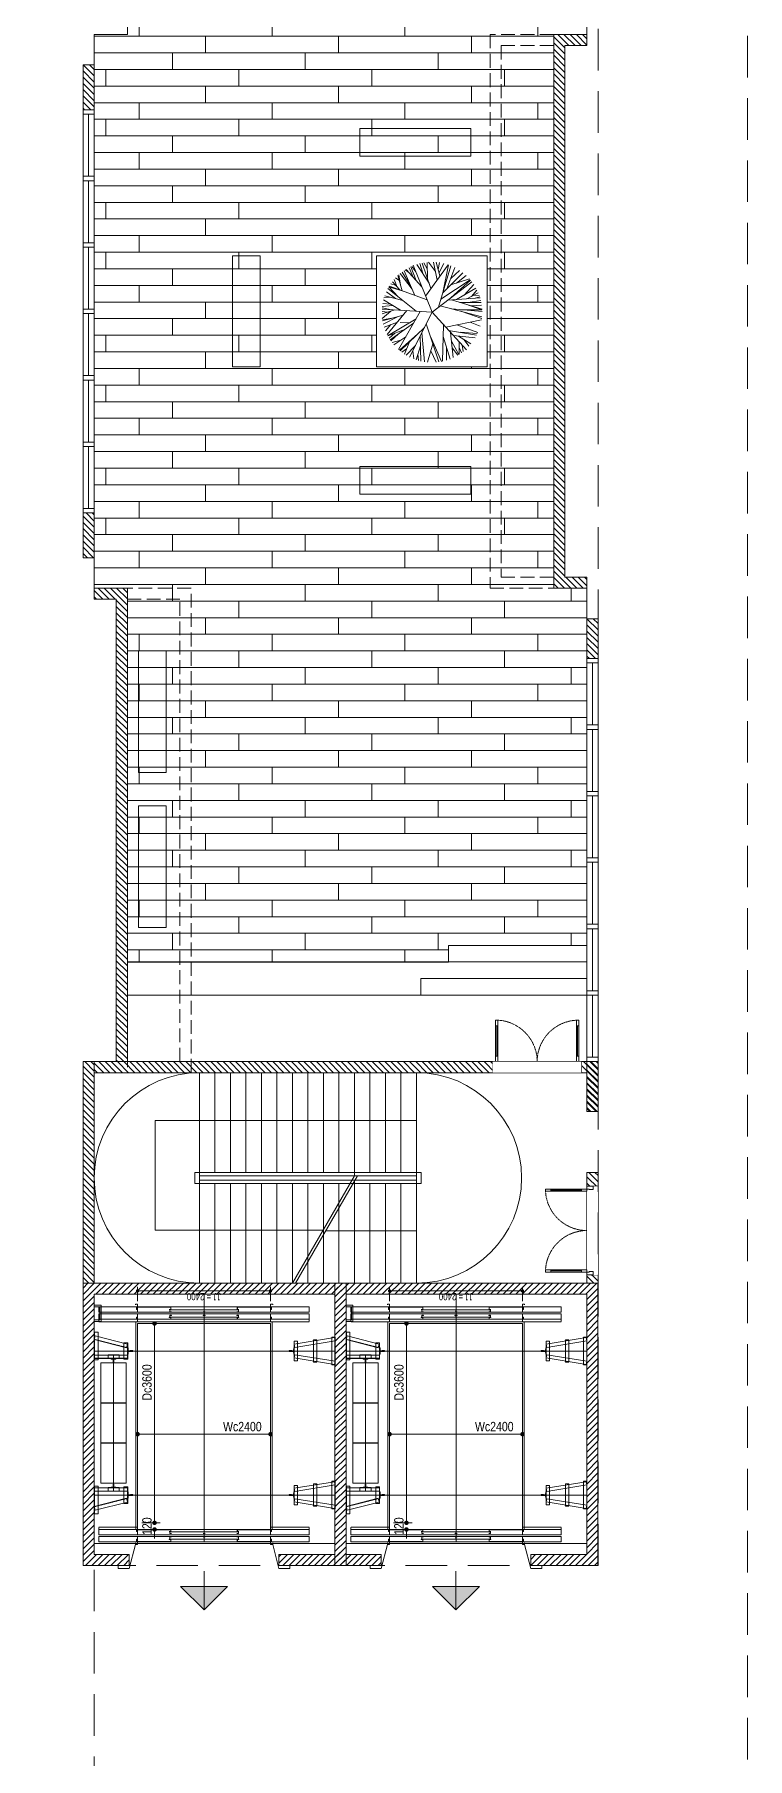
# Model space of a CAD drawing. Header units: millimetres. Extents: x -162958 to 167200, y -450 to 146301.
# Drawn here: x 104972 to 117850, y 70316 to 101450 of the extents above; entities that cross this region are included whole.
import ezdxf

# ---------------------------------------------------------------- set-up
doc = ezdxf.new("R2010")
doc.units = ezdxf.units.MM
doc.set_wipeout_variables(frame=1)
for name, pattern in [('Xr_MB nha xuong CM2$0$ACAD_ISO02W100', [15, 12, -3]), ('Xr_MB nha xuong CM2$0$CENTER', [2, 1.25, -0.25, 0.25, -0.25]), ('Xr_MB nha xuong CM2$0$DASH', [0.35, 0.25, -0.1]), ('Xr_MB nha xuong CM2$0$HIDDEN2', [0.1875, 0.125, -0.0625]), ('Xr_MB nha xuong CM2$0$HIDDENX2', [0.75, 0.5, -0.25]), ('Xr_MB nha xuong CM2$0$Xr_MB nha xuong + VP$0$HIDDEN2', [0.1875, 0.125, -0.0625])]:
    doc.linetypes.add(name, pattern=pattern)
doc.layers.get('0').update_dxf_attribs({"lineweight": 5})
doc.layers.get('Defpoints').update_dxf_attribs({"color": 6, "lineweight": 5})
for name, color, linetype, lineweight in [('CJSC.2-Tuong', 3, 'Continuous', 5), ('CJSC.6-Hatch', 251, 'Continuous', 5), ('CJSC.8-Cua', 15, 'Continuous', 5), ('FLOOR FINISHED', 253, 'Continuous', 5), ('Xr_MB nha xuong CM2$0$3Elevator', 6, 'Continuous', 5), ('Xr_MB nha xuong CM2$0$A-Solid-Elevator', 132, 'Continuous', 5), ('Xr_MB nha xuong CM2$0$A-Solid-Stair', 151, 'Continuous', 5), ('Xr_MB nha xuong CM2$0$A-Solid-Wall H', 9, 'Continuous', 18), ('Xr_MB nha xuong CM2$0$A-Solid-WallC', 2, 'Continuous', 5), ('Xr_MB nha xuong CM2$0$A-Solid-Window', 4, 'Continuous', 5), ('Xr_MB nha xuong CM2$0$CJSC.11-Khuat', 152, 'Xr_MB nha xuong CM2$0$HIDDENX2', 5), ('Xr_MB nha xuong CM2$0$CJSC.2-Tuong', 3, 'Continuous', 5), ('Xr_MB nha xuong CM2$0$CJSC.4-Net manh', 8, 'Continuous', 5), ('Xr_MB nha xuong CM2$0$DUONG_TAM', 6, 'Xr_MB nha xuong CM2$0$CENTER', 5), ('Xr_MB nha xuong CM2$0$HTT-0.00_Hatch', 7, 'Continuous', 5), ('Xr_MB nha xuong CM2$0$NET_CHINH', 7, 'Continuous', 5), ('Xr_MB nha xuong CM2$0$Xr_MB nha xuong + VP$0$CJSC.2-Tuong', 8, 'Continuous', 5), ('Xr_MB nha xuong CM2$0$Xr_MB nha xuong + VP$0$CJSC.8-Cua', 15, 'Continuous', 5), ('Xr_MB nha xuong CM2$0$ĐƯỜNG KHUẤT', 50, 'Xr_MB nha xuong CM2$0$ACAD_ISO02W100', 5), ('Xr_MB nha xuong CM2$0$ĐƯỜNG ĐẬM', 7, 'Continuous', 5)]:
    doc.layers.add(name, color=color, linetype=linetype, lineweight=lineweight)
doc.styles.add('Xr_MB nha xuong CM2$0$arial', font='arial.ttf', dxfattribs={"width": 0.8})
doc.dimstyles.new('Xr_MB nha xuong CM2$0$1-75', dxfattribs={"dimscale": 75, "dimtxt": 1.7, "dimasz": 0.8, "dimexe": 1, "dimexo": 0, "dimgap": 0.5, "dimtad": 1, "dimdec": 0, "dimzin": 0, "dimdsep": 46, "dimtxsty": 'Xr_MB nha xuong CM2$0$arial', "dimblk": 'Xr_MB nha xuong CM2$0$20240511_Dot', "dimcen": 1.5, "dimclrd": 9, "dimclre": 9, "dimadec": 0, "dimazin": 0, "dimtfac": 1, "dimtdec": 0, "dimtix": 1, "dimtofl": 0, "dimtmove": 0, "dimatfit": 3, "dimldrblk": 'Xr_MB nha xuong CM2$0$20240511_Open30', "dimfxl": 1, "dimtolj": 1, "dimtzin": 0, "dimarcsym": 1})
doc.dimstyles.new('Xr_MB nha xuong CM2$0$100', dxfattribs={"dimscale": 100, "dimtxt": 1.7, "dimasz": 0.8, "dimexe": 1, "dimexo": 0, "dimgap": 0.5, "dimtad": 1, "dimdec": 0, "dimzin": 0, "dimdsep": 46, "dimtxsty": 'Xr_MB nha xuong CM2$0$arial', "dimblk": 'Xr_MB nha xuong CM2$0$20240511_Dot', "dimcen": 1.5, "dimclrd": 9, "dimclre": 9, "dimadec": 0, "dimazin": 0, "dimtfac": 1, "dimtdec": 0, "dimtix": 1, "dimtofl": 0, "dimtmove": 0, "dimatfit": 3, "dimldrblk": 'Xr_MB nha xuong CM2$0$20240511_Open30', "dimfxl": 1, "dimtolj": 1, "dimtzin": 0, "dimarcsym": 1})

# ---------------------------------------------------------------- blocks, each defined once
blk = doc.blocks.new('*U190')
for p, q in [((-1510, 650), (-1550, 650)), ((-1530, 100), (-1530, 650)), ((-90, 650), (-50, 650)), ((-70, 100), (-70, 650)), ((-1510, 100), (-1550, 100)), ((-90, 100), (-50, 100))]:
    blk.add_line(p, q)
for points in [[(-1550, 0), (-1510, 0), (-1510, 750), (-1550, 750)], [(-50, 0), (-90, 0), (-90, 750), (-50, 750)], [(-1600, -110), (-1540, -110), (-1540, -40), (-1550, -40), (-1550, 0), (-1600, 0)], [(0, -110), (-60, -110), (-60, -40), (-50, -40), (-50, 0), (0, 0)]]:
    blk.add_lwpolyline(points, close=True)
at = {"linetype": 'Xr_MB nha xuong CM2$0$Xr_MB nha xuong + VP$0$HIDDEN2'}
for centre, start, end in [((-1550, 0), 0, 90), ((-50, 0), 90, 180)]:
    blk.add_arc(centre, 750, start, end, dxfattribs=at)
blk = doc.blocks.new('Xr_MB nha xuong CM2$0$2026Xr_MB nha xuong + VP$0$loutimen2')
at = {"layer": 'Xr_MB nha xuong CM2$0$Xr_MB nha xuong + VP$0$CJSC.8-Cua'}
blk.add_lwpolyline([(23500.322, -25603.79), (23500.322, -25603.99), (23501.922, -25603.99), (23501.922, -25603.79)], close=True, dxfattribs=at)
at = {"color": 250}
blk.add_wipeout([(23500.322, -25603.79), (23500.322, -25603.99), (23501.922, -25603.99), (23501.922, -25603.79)], dxfattribs=at).dxf.layer = 'Xr_MB nha xuong CM2$0$Xr_MB nha xuong + VP$0$CJSC.8-Cua'
at = {"layer": 'Xr_MB nha xuong CM2$0$Xr_MB nha xuong + VP$0$CJSC.8-Cua', "xscale": -0.001, "yscale": 0.001, "zscale": 0.001, "rotation": 180}
blk.add_blockref('*U190', (23501.922, -25603.99), dxfattribs=at)
blk = doc.blocks.new('Xr_MB nha xuong CM2$0$20261F 幕墙')
at = {"layer": 'Xr_MB nha xuong CM2$0$A-Solid-Wall H'}
h = blk.add_hatch(dxfattribs=at)
h.set_pattern_fill('ANSI31', color=256, scale=25, angle=-90)
h.set_pattern_definition([(315, (9400, -2e-06), (56.1266008, 56.1266008), [])])
h.paths.add_polyline_path([(3267453, 2340934), (3267653, 2340934), (3267653, 2336934), (3267453, 2336934)])
h = blk.add_hatch(dxfattribs=at)
h.set_pattern_fill('ANSI31', color=256, scale=25, angle=-90)
h.set_pattern_definition([(315, (-100, 100), (56.1266008, 56.1266008), [])])
h.paths.add_polyline_path([(3267653, 2340934), (3276753, 2340934), (3276753, 2340034), (3276553, 2340034), (3276553, 2340734), (3267653, 2340734)])
h = blk.add_hatch(dxfattribs=at)
h.set_pattern_fill('ANSI31', color=256, scale=25, angle=-90)
h.set_pattern_definition([(315, (-100, 100.01), (56.1266008, 56.1266008), [])])
h.paths.add_polyline_path([(3276553, 2338934), (3276553, 2336934), (3276753, 2336934), (3276753, 2338934)])
at = {"layer": 'Xr_MB nha xuong CM2$0$A-Solid-WallC', "linetype": 'ByBlock', "lineweight": 0, "ltscale": 0.1}
for points in [[(3267453, 2340934), (3267653, 2340934), (3267653, 2336934), (3267453, 2336934)], [(3267653, 2340934), (3276753, 2340934), (3276753, 2340034), (3276553, 2340034), (3276553, 2340734), (3267653, 2340734)], [(3276553, 2338934), (3276553, 2336934), (3276753, 2336934), (3276753, 2338934)]]:
    blk.add_lwpolyline(points, close=True, dxfattribs=at)
at = {"layer": 'Xr_MB nha xuong CM2$0$Xr_MB nha xuong + VP$0$CJSC.2-Tuong', "color": 10, "xscale": 1000, "yscale": 1000, "zscale": 1000, "rotation": 270}
blk.add_blockref('Xr_MB nha xuong CM2$0$2026Xr_MB nha xuong + VP$0$loutimen2', (28880544, 25839006), dxfattribs=at)
blk = doc.blocks.new('A$C0c999cd2')
at = {"layer": 'CJSC.6-Hatch'}
h = blk.add_hatch(dxfattribs=at)
h.set_pattern_fill('BOARDW', color=250, scale=150, angle=180, pattern_type=2)
h.set_pattern_definition([(180, (-1016937.57, -1791282.35), (-4e-14, -300), []), (270, (-1016937.57, -1791282.35), (600, -600), [300, -2100]), (270, (-1018137.57, -1791582.35), (600, -600), [300, -2100])])
h.paths.add_polyline_path([(56100, -1100), (64400, -1100), (64400, -8550), (65000, -8550), (65000, -18550), (64400, -18550), (64400, -28550), (65000, -28550), (65000, -35000), (62500, -35000), (62500, -35300), (56700, -35300), (56700, -28550), (56100, -28550), (56100, -18550), (56700, -18550), (56700, -8550), (56100, -8550)])
h.paths.add_polyline_path([(61200, -3825), (63200, -3825), (63200, -5825), (61200, -5825)], flags=16)
h.paths.add_polyline_path([(57900, -12550), (59900, -12550), (59900, -14550), (57900, -14550)], flags=16)
h.paths.add_polyline_path([(61200, -22550), (63200, -22550), (63200, -24550), (61200, -24550)], flags=16)
at = {"layer": 'FLOOR FINISHED', "elevation": 0}
for points in [[(56100, -1100), (64400, -1100), (64400, -8550), (64400, -8550), (65000, -8550), (65000, -18550), (64400, -18550), (64400, -28550), (65000, -28550), (65000, -35000), (62500, -35000), (62500, -35300), (56700, -35300), (56700, -28550), (56100, -28550), (56100, -18550), (56700, -18550), (56700, -8550), (56100, -8550)], [(61200, -22550), (63200, -22550), (63200, -24550), (61200, -24550)]]:
    blk.add_lwpolyline(points, close=True, dxfattribs=at)
blk = doc.blocks.new('Xr_MB nha xuong CM2$0$2026xiaofangti01')
at = {"color": 0, "linetype": 'ByBlock', "lineweight": 0, "ltscale": 0.1}
for p, q in [((3297863, 2534458), (3297863, 2538258)), ((3297863, 2534458), (3297863, 2538258)), ((3297863, 2538258), (3301783, 2538258)), ((3298143, 2536458), (3298143, 2538258)), ((3298143, 2536458), (3298143, 2538258)), ((3298423, 2536458), (3298423, 2538258)), ((3298423, 2536458), (3298423, 2538258)), ((3298703, 2536458), (3298703, 2538258)), ((3298703, 2536458), (3298703, 2538258)), ((3298983, 2536398), (3298983, 2538258)), ((3298983, 2536398), (3298983, 2538258)), ((3299263, 2536458), (3299263, 2538258)), ((3299263, 2536458), (3299263, 2538258)), ((3299543, 2536458), (3299543, 2538258)), ((3299543, 2536458), (3299543, 2538258)), ((3299823, 2536458), (3299823, 2538258)), ((3299823, 2536458), (3299823, 2538258)), ((3300103, 2536458), (3300103, 2538258)), ((3300103, 2536458), (3300103, 2538258)), ((3300383, 2536458), (3300383, 2538258)), ((3300383, 2536458), (3300383, 2538258)), ((3300663, 2536458), (3300663, 2538258)), ((3300663, 2536458), (3300663, 2538258)), ((3300943, 2536458), (3300943, 2538258)), ((3300943, 2536458), (3300943, 2538258)), ((3301223, 2536458), (3301223, 2538258)), ((3301503, 2536458), (3301503, 2538258)), ((3301783, 2534458), (3301783, 2538258)), ((3302583, 2537397), (3297863, 2537397)), ((3302583, 2535416), (3302583, 2537397)), ((3297776, 2536458), (3297776, 2536258)), ((3301865, 2536458), (3297776, 2536458)), ((3301865, 2536258), (3297776, 2536258)), ((3301783, 2536398), (3297863, 2536398)), ((3301783, 2536318), (3297863, 2536318)), ((3298143, 2534458), (3298143, 2536258)), ((3298143, 2534458), (3298143, 2536258)), ((3298423, 2534458), (3298423, 2536258)), ((3298423, 2534458), (3298423, 2536258)), ((3298703, 2534458), (3298703, 2536258)), ((3298703, 2534458), (3298703, 2536258)), ((3300045, 2534458), (3298925, 2536398)), ((3300045, 2534458), (3298925, 2536398)), ((3300103, 2534458), (3298983, 2536398)), ((3300103, 2534458), (3298983, 2536398)), ((3298983, 2534458), (3298983, 2536298)), ((3298983, 2534458), (3298983, 2536298)), ((3299263, 2534458), (3299263, 2536258)), ((3299263, 2534458), (3299263, 2536258)), ((3299543, 2534458), (3299543, 2536258)), ((3299543, 2534458), (3299543, 2536258)), ((3299823, 2534458), (3299823, 2536258)), ((3299823, 2534458), (3299823, 2536258)), ((3300103, 2534458), (3300103, 2536258)), ((3300103, 2534458), (3300103, 2536258)), ((3300383, 2534458), (3300383, 2536258)), ((3300383, 2534458), (3300383, 2536258)), ((3300663, 2534458), (3300663, 2536258)), ((3300663, 2534458), (3300663, 2536258)), ((3300943, 2534458), (3300943, 2536258)), ((3300943, 2534458), (3300943, 2536258)), ((3301223, 2534458), (3301223, 2536258)), ((3301503, 2534458), (3301503, 2536258)), ((3301865, 2536458), (3301865, 2536258)), ((3299499, 2535403), (3297863, 2535403)), ((3299549, 2535416), (3302583, 2535416)), ((3297863, 2534458), (3301783, 2534458))]:
    blk.add_line(p, q, dxfattribs=at)
for centre, start, end in [((3297863, 2536358), 90.0006, 269.9994), ((3301783, 2536358), 270.0006, 89.9994)]:
    blk.add_arc(centre, 1900, start, end, dxfattribs=at)
blk.add_solid([(3299824, 2535416), (3299823, 2535416), (3299824, 2535417)], dxfattribs=at)
blk.add_solid([(3299824, 2535416), (3299823, 2535416), (3299824, 2535417)], dxfattribs=at)
blk = doc.blocks.new('Xr_MB nha xuong CM2$0$2026234234234')
at = {"color": 0}
for p, q in [((46286, 17217), (46283, 17315)), ((46334, 17260), (46292, 17316)), ((46344, 17208), (46323, 17317)), ((46362, 17233), (46338, 17316)), ((46102, 17165), (46084, 17212)), ((46117, 17204), (46091, 17221)), ((46132, 17143), (46105, 17235)), ((46122, 17178), (46112, 17240)), ((46192, 17153), (46119, 17247)), ((46181, 17177), (46131, 17256)), ((46208, 17115), (46143, 17265)), ((46173, 17254), (46151, 17270)), ((46252, 17166), (46157, 17273)), ((46199, 17226), (46174, 17283)), ((46217, 17205), (46185, 17289)), ((46215, 17258), (46190, 17291)), ((46314, 17012), (46199, 17298)), ((46296, 17189), (46222, 17303)), ((46257, 17249), (46240, 17308)), ((46307, 17157), (46253, 17311)), ((46284, 17277), (46263, 17313)), ((46274, 17111), (46411, 17301)), ((46351, 17273), (46358, 17314)), ((46353, 17043), (46427, 17295)), ((46356, 17254), (46386, 17308)), ((46367, 17091), (46545, 17210)), ((46379, 17131), (46414, 17300)), ((46379, 17131), (46501, 17252)), ((46404, 17155), (46452, 17284)), ((46427, 17218), (46480, 17267)), ((46427, 17178), (46541, 17215)), ((46462, 17189), (46521, 17235)), ((46059, 17104), (46021, 17099)), ((46135, 17083), (46026, 17113)), ((46092, 17095), (46036, 17137)), ((46217, 17018), (46045, 17156)), ((46051, 17167), (46132, 17143)), ((46108, 17105), (46051, 17167)), ((46283, 17088), (46054, 17171)), ((46090, 17177), (46063, 17185)), ((46118, 17148), (46072, 17197)), ((46314, 17012), (46555, 17198)), ((46427, 17099), (46547, 17208)), ((46462, 17090), (46581, 17158)), ((46510, 17117), (46567, 17181)), ((46525, 17094), (46595, 17130)), ((46553, 17108), (46587, 17146)), ((46571, 17117), (46601, 17114)), ((46576, 17097), (46604, 17105)), ((46314, 17012), (46009, 17031)), ((46088, 17026), (46009, 17003)), ((46042, 17012), (46009, 17016)), ((46067, 17027), (46010, 17040)), ((46072, 17054), (46011, 17048)), ((46062, 17018), (46011, 16974)), ((46060, 17062), (46014, 17066)), ((46122, 17024), (46018, 17087)), ((46161, 17022), (46041, 16876)), ((46242, 17016), (46109, 16786)), ((46314, 17012), (46177, 16739)), ((46314, 17012), (46523, 16783)), ((46364, 17051), (46617, 16984)), ((46410, 17086), (46606, 17099)), ((46433, 17088), (46618, 17030)), ((46435, 17032), (46618, 17016)), ((46483, 17072), (46613, 17071)), ((46487, 17027), (46617, 17027)), ((46494, 17016), (46616, 16975)), ((46514, 17063), (46617, 17027)), ((46532, 17072), (46610, 17084)), ((46549, 17052), (46615, 17055)), ((46079, 16978), (46012, 16966)), ((46138, 16995), (46013, 16959)), ((46104, 16985), (46017, 16940)), ((46103, 16951), (46022, 16922)), ((46063, 16937), (46030, 16899)), ((46152, 16910), (46045, 16869)), ((46217, 16972), (46047, 16870)), ((46201, 16946), (46059, 16844)), ((46267, 16919), (46119, 16777)), ((46176, 16948), (46120, 16949)), ((46278, 16942), (46355, 16710)), ((46384, 16935), (46377, 16714)), ((46397, 16921), (46615, 16966)), ((46414, 16902), (46585, 16873)), ((46465, 16935), (46592, 16889)), ((46546, 16952), (46606, 16928)), ((46087, 16885), (46053, 16855)), ((46110, 16880), (46063, 16838)), ((46124, 16843), (46070, 16828)), ((46154, 16863), (46081, 16814)), ((46227, 16880), (46115, 16781)), ((46176, 16832), (46146, 16757)), ((46213, 16810), (46156, 16751)), ((46243, 16807), (46216, 16723)), ((46241, 16867), (46246, 16715)), ((46251, 16887), (46268, 16711)), ((46319, 16819), (46286, 16708)), ((46304, 16864), (46372, 16713)), ((46382, 16865), (46423, 16727)), ((46401, 16800), (46401, 16720)), ((46426, 16889), (46443, 16736)), ((46432, 16837), (46477, 16755)), ((46436, 16796), (46471, 16751)), ((46444, 16870), (46576, 16857)), ((46475, 16867), (46549, 16819)), ((46478, 16832), (46479, 16756)), ((46479, 16797), (46493, 16766)), ((46485, 16890), (46589, 16882)), ((46496, 16812), (46503, 16773)), ((46510, 16844), (46537, 16805)), ((46159, 16789), (46130, 16769)), ((46196, 16777), (46202, 16728)), ((46227, 16757), (46232, 16718)), ((46307, 16778), (46339, 16708))]:
    blk.add_line(p, q, dxfattribs=at)
blk = doc.blocks.new('Xr_MB nha xuong CM2$0$2026dataijie')
at = {"layer": 'Xr_MB nha xuong CM2$0$A-Solid-Stair'}
blk.add_line((3212553, 2342134), (3220853, 2342134), dxfattribs=at)
for points in [[(3216653, 2376009), (3214653, 2376009), (3214653, 2376509), (3216653, 2376509)], [(3218953, 2374209), (3218953, 2372209), (3218453, 2372209), (3218453, 2374209)], [(3216653, 2369909), (3214653, 2369909), (3214653, 2370409), (3216653, 2370409)], [(3217353, 2367784), (3219353, 2367784), (3219353, 2367284), (3217353, 2367284)], [(3215053, 2363484), (3215053, 2365484), (3215553, 2365484), (3215553, 2363484)], [(3217353, 2361684), (3219353, 2361684), (3219353, 2361184), (3217353, 2361184)], [(3216653, 2357284), (3214653, 2357284), (3214653, 2357784), (3216653, 2357784)], [(3218953, 2355484), (3218953, 2353484), (3218453, 2353484), (3218453, 2355484)], [(3216653, 2351184), (3214653, 2351184), (3214653, 2351684), (3216653, 2351684)], [(3220653, 2348355), (3220653, 2346155), (3220153, 2346155), (3220153, 2348355)], [(3220653, 2345555), (3220653, 2343355), (3220153, 2343355), (3220153, 2345555)], [(3215053, 2343034), (3212553, 2343034), (3212553, 2342734), (3215053, 2342734)], [(3212553, 2342734), (3220853, 2342734), (3220853, 2340934), (3212553, 2340934)], [(3215553, 2342434), (3212553, 2342434), (3212553, 2342134), (3215553, 2342134)]]:
    blk.add_lwpolyline(points, close=True, dxfattribs=at)
at = {"layer": 'Xr_MB nha xuong CM2$0$A-Solid-Stair', "elevation": 0}
for points in [[(3216354, 2372209), (3214354, 2372209), (3214354, 2374209), (3216354, 2374209)], [(3217653, 2365484), (3219653, 2365484), (3219653, 2363484), (3217653, 2363484)], [(3216354, 2353484), (3214354, 2353484), (3214354, 2355484), (3216354, 2355484)]]:
    blk.add_lwpolyline(points, close=True, dxfattribs=at)
at = {"color": 96, "true_color": 0x007f00, "xscale": -2.967032967032967, "yscale": 2.967032967032967, "zscale": 2.967032967032967}
for p in [(3352765, 2322717, 0), (3352765, 2303992, 0)]:
    blk.add_blockref('Xr_MB nha xuong CM2$0$2026234234234', p, dxfattribs=at)
at = {"color": 96, "true_color": 0x007f00, "xscale": -2.967032967032967, "yscale": 2.967032967032967, "zscale": 2.967032967032967, "rotation": 180}
blk.add_blockref('Xr_MB nha xuong CM2$0$2026234234234', (3081242, 2414975, 0), dxfattribs=at)
blk = doc.blocks.new('Xr_MB nha xuong CM2$0$202620240511wewr3')
at = {"layer": 'Xr_MB nha xuong CM2$0$3Elevator', "color": 0}
for p, q in [((0, 290), (125, 290)), ((0, 264), (100, 264)), ((0, 28), (100, 28)), ((0, 0), (125, 0)), ((100, 264), (100, 28)), ((125, 290), (125, 0))]:
    blk.add_line(p, q, dxfattribs=at)
blk = doc.blocks.new('Xr_MB nha xuong CM2$0$202620240511YQ1022233576')
at = {"layer": 'Xr_MB nha xuong CM2$0$HTT-0.00_Hatch', "true_color": 0x20b661, "transparency": 16777216}
h = blk.add_hatch(color=112, dxfattribs=at)
h.dxf.hatch_style = 1
h.paths.add_polyline_path([(0, 200), (424, 624), (-424, 624)])
at = {"layer": 'Defpoints'}
blk.add_line((0, 200), (0, 900), dxfattribs=at)
at = {"layer": 'Xr_MB nha xuong CM2$0$CJSC.4-Net manh'}
blk.add_lwpolyline([(0, 200), (424, 624), (-424, 624)], close=True, dxfattribs=at)
blk = doc.blocks.new('Xr_MB nha xuong CM2$0$20240511_Dot')
at = {"color": 0, "linetype": 'ByBlock', "lineweight": -2}
blk.add_line((-0.5, 0), (-1, 0), dxfattribs=at)
at = {"color": 0, "linetype": 'ByBlock', "const_width": 0.5}
blk.add_lwpolyline([(-0.25, 0, 1), (0.25, 0, 1)], format="xyb", close=True, dxfattribs=at)
blk = doc.blocks.new('*D228')
at = {"layer": 'Defpoints', "color": 0, "transparency": 16777216}
for p in [(-2805, -253), (-405, -251), (-405, -251)]:
    blk.add_point(p, dxfattribs=at)
at = {"layer": 'Xr_MB nha xuong CM2$0$A-Solid-Elevator', "color": 9, "lineweight": -2, "transparency": 16777216}
for p, q in [((-2805, -253), (-2805, -151)), ((-2725, -251), (-485, -251)), ((-405, -251), (-405, -351))]:
    blk.add_line(p, q, dxfattribs=at)
at = {"layer": 'Xr_MB nha xuong CM2$0$A-Solid-Elevator', "color": 9, "lineweight": -2, "transparency": 16777216, "xscale": 80, "yscale": 80, "zscale": 80, "rotation": 180}
blk.add_blockref('Xr_MB nha xuong CM2$0$20240511_Dot', (-2805, -251), dxfattribs=at)
at = {"layer": 'Xr_MB nha xuong CM2$0$A-Solid-Elevator', "color": 9, "lineweight": -2, "transparency": 16777216, "xscale": 80, "yscale": 80, "zscale": 80}
blk.add_blockref('Xr_MB nha xuong CM2$0$20240511_Dot', (-405, -251), dxfattribs=at)
at = {"layer": 'Xr_MB nha xuong CM2$0$A-Solid-Elevator', "color": 0, "transparency": 16777216, "insert": (-914, -115), "char_height": 170, "attachment_point": 5, "style": 'Xr_MB nha xuong CM2$0$arial'}
blk.add_mtext('\\A1;Wc2400', dxfattribs=at)
blk = doc.blocks.new('Xr_MB nha xuong CM2$0$20240511_Open30')
at = {"color": 0, "linetype": 'ByBlock', "lineweight": -2}
for p, q in [((-1, 0.27), (0, 0)), ((0, 0), (-1, -0.27)), ((0, 0), (-1, 0))]:
    blk.add_line(p, q, dxfattribs=at)
blk = doc.blocks.new('*D229')
at = {"layer": 'Defpoints', "color": 0, "transparency": 16777216}
for p in [(-2732, 1748), (-2732, -1852), (-2500, -1852)]:
    blk.add_point(p, dxfattribs=at)
at = {"layer": 'Xr_MB nha xuong CM2$0$A-Solid-Elevator', "color": 9, "lineweight": -2, "transparency": 16777216}
for p, q in [((-2732, 1748), (-2400, 1748)), ((-2500, 1668), (-2500, -1772)), ((-2732, -1852), (-2400, -1852))]:
    blk.add_line(p, q, dxfattribs=at)
at = {"layer": 'Xr_MB nha xuong CM2$0$A-Solid-Elevator', "color": 9, "lineweight": -2, "transparency": 16777216, "xscale": 80, "yscale": 80, "zscale": 80}
for p, rotation in [((-2500, 1748), 90), ((-2500, -1852), 270)]:
    blk.add_blockref('Xr_MB nha xuong CM2$0$20240511_Dot', p, dxfattribs=dict(at, rotation=rotation))
at = {"layer": 'Xr_MB nha xuong CM2$0$A-Solid-Elevator', "color": 0, "transparency": 16777216, "insert": (-2636, 683), "char_height": 170, "attachment_point": 5, "rotation": 90, "style": 'Xr_MB nha xuong CM2$0$arial'}
blk.add_mtext('\\A1;Dc3600', dxfattribs=at)
blk = doc.blocks.new('*D227')
at = {"layer": 'Defpoints', "color": 0, "transparency": 16777216}
for p in [(-2732, -1852), (-2732, -1972), (-2500, -1972)]:
    blk.add_point(p, dxfattribs=at)
at = {"layer": 'Xr_MB nha xuong CM2$0$A-Solid-Elevator', "color": 9, "lineweight": -2, "transparency": 16777216}
for p, q in [((-2732, -1852), (-2400, -1852)), ((-2500, -1772), (-2500, -1692)), ((-2732, -1972), (-2400, -1972)), ((-2500, -2052), (-2500, -2132))]:
    blk.add_line(p, q, dxfattribs=at)
at = {"layer": 'Xr_MB nha xuong CM2$0$A-Solid-Elevator', "color": 9, "lineweight": -2, "transparency": 16777216, "xscale": 80, "yscale": 80, "zscale": 80}
for p, rotation in [((-2500, -1852), 270), ((-2500, -1972), 90)]:
    blk.add_blockref('Xr_MB nha xuong CM2$0$20240511_Dot', p, dxfattribs=dict(at, rotation=rotation))
at = {"layer": 'Xr_MB nha xuong CM2$0$A-Solid-Elevator', "color": 0, "transparency": 16777216, "insert": (-2636, -1912), "char_height": 170, "attachment_point": 5, "rotation": 90, "style": 'Xr_MB nha xuong CM2$0$arial'}
blk.add_mtext('\\A1;120', dxfattribs=at)
blk = doc.blocks.new('Xr_MB nha xuong CM2$0$202620240511RAIL_T89')
at = {"layer": 'Xr_MB nha xuong CM2$0$NET_CHINH', "color": 0}
blk.add_lwpolyline([(12, 6), (27, 6, 0.43163), (29, 8), (62, 8), (62, -8), (29, -8, 0.43163), (27, -6), (12, -6, 0.39535), (10, -8), (7, -44), (0, -44), (0, 44), (7, 44), (10, 8, 0.39535)], format="xyb", close=True, dxfattribs=at)
blk = doc.blocks.new('Xr_MB nha xuong CM2$0$202620240511RAIL_T114')
at = {"layer": 'Xr_MB nha xuong CM2$0$NET_CHINH', "color": 0}
blk.add_lwpolyline([(13, 6), (46, 6, 0.43163), (48, 8), (90, 8), (90, -8), (48, -8, 0.43163), (46, -6), (13, -6, 0.39535), (11, -8), (8, -57), (0, -57), (0, 57), (8, 57), (11, 8, 0.39535)], format="xyb", close=True, dxfattribs=at)
blk = doc.blocks.new('Xr_MB nha xuong CM2$0$202620240511_Dot')
at = {"color": 0, "linetype": 'ByBlock', "lineweight": -2}
blk.add_line((-0.5, 0), (-1, 0), dxfattribs=at)
at = {"color": 0, "linetype": 'ByBlock', "const_width": 0.5}
blk.add_lwpolyline([(-0.25, 0, 1), (0.25, 0, 1)], format="xyb", close=True, dxfattribs=at)
blk = doc.blocks.new('*D156')
at = {"layer": 'Defpoints', "color": 0, "transparency": 16777216}
for p in [(-1200, -329), (1200, -329), (1200, -512)]:
    blk.add_point(p, dxfattribs=at)
at = {"layer": 'Xr_MB nha xuong CM2$0$CJSC.4-Net manh', "color": 9, "lineweight": -2, "transparency": 16777216}
for p, q in [((-1200, -329), (-1200, -587)), ((-1140, -512), (1140, -512)), ((1200, -329), (1200, -587))]:
    blk.add_line(p, q, dxfattribs=at)
at = {"layer": 'Xr_MB nha xuong CM2$0$CJSC.4-Net manh', "color": 9, "lineweight": -2, "transparency": 16777216, "xscale": 60, "yscale": 60, "zscale": 60, "rotation": 180}
blk.add_blockref('Xr_MB nha xuong CM2$0$202620240511_Dot', (-1200, -512), dxfattribs=at)
at = {"layer": 'Xr_MB nha xuong CM2$0$CJSC.4-Net manh', "color": 9, "lineweight": -2, "transparency": 16777216, "xscale": 60, "yscale": 60, "zscale": 60}
blk.add_blockref('Xr_MB nha xuong CM2$0$202620240511_Dot', (1200, -512), dxfattribs=at)
at = {"layer": 'Xr_MB nha xuong CM2$0$CJSC.4-Net manh', "color": 0, "transparency": 16777216, "insert": (0, -409), "char_height": 127.5, "attachment_point": 5, "style": 'Xr_MB nha xuong CM2$0$arial'}
blk.add_mtext('\\A1;JJ = 2400', dxfattribs=at)
blk = doc.blocks.new('Xr_MB nha xuong CM2$0$2026202405114CO240054221')
at = {"color": 0, "linetype": 'Xr_MB nha xuong CM2$0$HIDDEN2', "ltscale": 5}
for p, q in [((-1200, 45), (-1900, 45)), ((-1900, 0), (-1900, 45)), ((-1200, 0), (-1200, 45)), ((1200, 0), (1200, 45)), ((1200, 45), (1900, 45)), ((1900, 0), (1900, 45))]:
    blk.add_line(p, q, dxfattribs=at)
at = {"layer": 'Xr_MB nha xuong CM2$0$DUONG_TAM', "color": 0, "ltscale": 5}
blk.add_line((0, 0), (0, -222), dxfattribs=at)
at = {"layer": 'Xr_MB nha xuong CM2$0$NET_CHINH', "color": 0}
for points in [[(-1900, 0), (1900, 0), (1900, -96), (-1900, -96)], [(-1900, -126), (1900, -126), (1900, -222), (-1900, -222)], [(-1240, -262), (-1240, -272), (-1200, -272), (-1200, -222), (-1240, -222), (-1240, -232), (-1239, -232), (-1239, -223), (-1201, -223), (-1201, -271), (-1239, -271), (-1239, -262)], [(-630, -36), (-600, -36), (-600, -4), (-1220, -4), (-1220, -36), (-1201, -36), (-1201, -35), (-1219, -35), (-1219, -5), (-601, -5), (-601, -35), (-630, -35)], [(-630, -177), (-600, -177), (-600, -217), (-1220, -217), (-1220, -177), (-1202, -177), (-1202, -178), (-1219, -178), (-1219, -216), (-601, -216), (-601, -178), (-630, -178)], [(-590, -72), (-620, -72), (-620, -40), (0, -40), (0, -72), (-19, -72), (-19, -71), (-1, -71), (-1, -41), (-619, -41), (-619, -71), (-590, -71)], [(-590, -133), (-620, -133), (-620, -173), (0, -173), (0, -133), (-18, -133), (-18, -134), (-1, -134), (-1, -172), (-619, -172), (-619, -134), (-590, -134)], [(590, -72), (620, -72), (620, -40), (0, -40), (0, -72), (19, -72), (19, -71), (1, -71), (1, -41), (619, -41), (619, -71), (590, -71)], [(590, -133), (620, -133), (620, -173), (0, -173), (0, -133), (18, -133), (18, -134), (1, -134), (1, -172), (619, -172), (619, -134), (590, -134)], [(630, -36), (600, -36), (600, -4), (1220, -4), (1220, -36), (1201, -36), (1201, -35), (1219, -35), (1219, -5), (601, -5), (601, -35), (630, -35)], [(630, -177), (600, -177), (600, -217), (1220, -217), (1220, -177), (1202, -177), (1202, -178), (1219, -178), (1219, -216), (601, -216), (601, -178), (630, -178)], [(1240, -262), (1240, -272), (1200, -272), (1200, -222), (1240, -222), (1240, -232), (1239, -232), (1239, -223), (1201, -223), (1201, -271), (1239, -271), (1239, -262)]]:
    blk.add_lwpolyline(points, close=True, dxfattribs=at)
for points in [[(-1200, 0), (-1200, -38.1), (-1200, -38.1), (-1200, -96)], [(1200, 0), (1200, -38.1), (1200, -38.1), (1200, -96)], [(-1200, -126), (-1200, -164.1), (-1200, -164.1), (-1200, -222)], [(1200, -126), (1200, -164.1), (1200, -164.1), (1200, -222)]]:
    blk.add_lwpolyline(points, dxfattribs=at)
at = {"layer": 'Xr_MB nha xuong CM2$0$CJSC.4-Net manh', "color": 0}
dim = blk.add_linear_dim(base=(1200, -511.7), p1=(-1200, -328.7), p2=(1200, -328.7), text='JJ = <>', dimstyle='Xr_MB nha xuong CM2$0$1-75', dxfattribs=at)
dim.commit()
dim.dimension.update_dxf_attribs({"geometry": '*D156', "text_midpoint": (0, -409.1)})
blk = doc.blocks.new('Xr_MB nha xuong CM2$0$YQ0318134000')
at = {"color": 0}
for p, q in [((509.6, -2224.4), (-3590.4, -2224.4)), ((-55.4, -2674.4), (-55.4, -2624.4))]:
    blk.add_line(p, q, dxfattribs=at)
for points in [[(83.6, 1075.8), (23.6, 1075.8), (23.6, 1425.8), (83.6, 1425.8)], [(431.8, 1050.8), (371.8, 1050.8), (371.8, 1450.8), (431.8, 1450.8)], [(83.6, -1525.4), (23.6, -1525.4), (23.6, -1175.4), (83.6, -1175.4)], [(431.8, -1550.4), (371.8, -1550.4), (371.8, -1150.4), (431.8, -1150.4)]]:
    blk.add_lwpolyline(points, close=True, dxfattribs=at)
for points in [[(-2845.4, -2244.4), (-2955.4, -2674.4), (-3155.4, -2674.4), (-3155.4, -2624.4)], [(-365.4, -2244.4), (-255.4, -2674.4), (-55.4, -2674.4)]]:
    blk.add_lwpolyline(points, dxfattribs=at)
at = {"layer": 'Xr_MB nha xuong CM2$0$DUONG_TAM', "color": 0, "linetype": 'Xr_MB nha xuong CM2$0$CENTER', "ltscale": 5}
for p, q in [((-1605.4, -1972.4), (-1605.4, 2275.6)), ((-3590.4, 1250.8), (759.8, 1250.8)), ((-3240.4, 1183.2), (-3240.4, -1282.8)), ((-3590.4, -1350.4), (759.8, -1350.4))]:
    blk.add_line(p, q, dxfattribs=at)
at = {"layer": 'Xr_MB nha xuong CM2$0$NET_CHINH', "color": 0}
for points in [[(-375.4, 1777.6), (-2835.4, 1777.6), (-2835.4, -1972.4), (-375.4, -1972.4)], [(-405.4, -1972.4), (-405.4, -1852.4), (-405.4, -1852.4), (-405.4, 1747.6), (-2805.4, 1747.6), (-2805.4, -1852.4), (-2805.4, -1852.4), (-2805.4, -1972.4)], [(747.3, 1492.2), (759.9, 1433.6), (36.2, 1317.1), (23.6, 1375.8)], [(759.6, 1000.8), (699.6, 1000.8), (699.6, 1500.8), (759.6, 1500.8)], [(747.3, 1009.3), (759.9, 1068), (36.2, 1184.5), (23.6, 1125.8)], [(747.3, -1109), (759.9, -1167.7), (36.2, -1284.1), (23.6, -1225.4)], [(759.6, -1600.4), (699.6, -1600.4), (699.6, -1100.4), (759.6, -1100.4)], [(747.3, -1591.9), (759.9, -1533.2), (36.2, -1416.8), (23.6, -1475.4)]]:
    blk.add_lwpolyline(points, close=True, dxfattribs=at)
at = {"layer": 'Xr_MB nha xuong CM2$0$ĐƯỜNG KHUẤT', "color": 0}
for p, q in [((-3584.6, 1592.2), (-3584.6, 1092.1)), ((-3589.2, 1461.2), (-3007.8, 1314)), ((-2989.3, 1401.2), (-2989.3, 1101.2)), ((-3589.6, 1123.2), (-2989.3, 1123.2)), ((-3340.4, 1118), (-3140.4, 1118)), ((-3589.6, -1222.8), (-2989.3, -1222.8)), ((-3584.6, -1691.8), (-3584.6, -1191.8)), ((-3340.4, -1217.7), (-3140.4, -1217.7)), ((-2989.3, -1500.8), (-2989.3, -1200.8)), ((-3589.2, -1560.9), (-3007.8, -1413.7))]:
    blk.add_line(p, q, dxfattribs=at)
at = {"layer": 'Xr_MB nha xuong CM2$0$ĐƯỜNG ĐẬM', "color": 0}
for points in [[(-3590.4, 1092.1), (-3520.1, 1092.1), (-3520.1, 1592.2), (-3590.4, 1592.2)], [(-3590.4, 1456.4), (-3572.7, 1524.1), (-2991.3, 1376.9), (-3009.1, 1309.2)], [(-3589.6, 1118.2), (-3589.6, 1178.2), (-2989.3, 1178.2), (-2989.3, 1118.2)], [(-3240.4, 315.2), (-3470.4, 315.2), (-3470.4, 1035.2), (-3240.4, 1035.2)], [(-3010.4, 315.2), (-3240.4, 315.2), (-3240.4, 1035.2), (-3010.4, 1035.2)], [(-3240.4, -409.8), (-3470.4, -409.8), (-3470.4, 310.2), (-3240.4, 310.2)], [(-3010.4, -409.8), (-3240.4, -409.8), (-3240.4, 310.2), (-3010.4, 310.2)], [(-3240.4, -1134.8), (-3470.4, -1134.8), (-3470.4, -414.8), (-3240.4, -414.8)], [(-3010.4, -1134.8), (-3240.4, -1134.8), (-3240.4, -414.8), (-3010.4, -414.8)], [(-3590.4, -1191.8), (-3520.1, -1191.8), (-3520.1, -1691.8), (-3590.4, -1691.8)], [(-3589.6, -1217.8), (-3589.6, -1277.8), (-2989.3, -1277.8), (-2989.3, -1217.8)], [(-3590.4, -1556), (-3572.7, -1623.7), (-2991.3, -1476.5), (-3009.1, -1408.8)]]:
    blk.add_lwpolyline(points, close=True, dxfattribs=at)
at = {"layer": 'Xr_MB nha xuong CM2$0$ĐƯỜNG ĐẬM', "color": 0, "ltscale": 4}
for points in [[(-3054.4, 1101.2), (-2984.4, 1101.2), (-2984.4, 1401.2), (-3054.4, 1401.2)], [(-3140.4, 1183.2), (-3140.4, 1113.2), (-3340.4, 1113.2), (-3340.4, 1183.2)], [(-3140.4, -1282.8), (-3140.4, -1212.8), (-3340.4, -1212.8), (-3340.4, -1282.8)], [(-3054.4, -1200.8), (-2984.4, -1200.8), (-2984.4, -1500.8), (-3054.4, -1500.8)]]:
    blk.add_lwpolyline(points, close=True, dxfattribs=at)
at = {"layer": 'Xr_MB nha xuong CM2$0$NET_CHINH', "color": 0}
for name, p, rotation in [('Xr_MB nha xuong CM2$0$2026202405114CO240054221', (-1605.4, 1823.9), 180), ('Xr_MB nha xuong CM2$0$202620240511RAIL_T114', (23.6, 1250.8), 180), ('Xr_MB nha xuong CM2$0$202620240511RAIL_T89', (-3240.4, -1212.8), 90)]:
    blk.add_blockref(name, p, dxfattribs=dict(at, rotation=rotation))
at = {"layer": 'Xr_MB nha xuong CM2$0$NET_CHINH', "color": 0, "xscale": -1}
for name, p, rotation in [('Xr_MB nha xuong CM2$0$202620240511RAIL_T114', (-2984.4, 1250.8), 180), ('Xr_MB nha xuong CM2$0$202620240511RAIL_T89', (-3240.4, 1113.2), 90)]:
    blk.add_blockref(name, p, dxfattribs=dict(at, rotation=rotation))
at = {"layer": 'Xr_MB nha xuong CM2$0$NET_CHINH', "color": 0}
blk.add_blockref('Xr_MB nha xuong CM2$0$202620240511RAIL_T114', (-2984.4, -1350.4), dxfattribs=at)
at = {"layer": 'Xr_MB nha xuong CM2$0$NET_CHINH', "color": 0, "xscale": -1}
for name, p in [('Xr_MB nha xuong CM2$0$202620240511RAIL_T114', (23.6, -1350.4)), ('Xr_MB nha xuong CM2$0$2026202405114CO240054221', (-1605.4, -1972.4))]:
    blk.add_blockref(name, p, dxfattribs=at)
at = {"layer": 'Xr_MB nha xuong CM2$0$A-Solid-Elevator'}
for base, p1, p2, angle, text, picture, middle in [((-2499.6, -1852.4), (-2732, 1747.6), (-2732, -1852.4), 90, 'Dc<>', '*D229', (-2499.6, 683.2)), ((-405.4, -251.5), (-2805.4, -253.1), (-405.4, -250.9), 180, 'Wc<>', '*D228', (-914.2, -251.5))]:
    dim = blk.add_linear_dim(base=base, p1=p1, p2=p2, angle=angle, text=text, dimstyle='Xr_MB nha xuong CM2$0$100', dxfattribs=at)
    dim.commit()
    dim.dimension.update_dxf_attribs({"geometry": picture, "text_midpoint": middle, "dimtype": 128})
dim = blk.add_linear_dim(base=(-2499.6, -1972.4), p1=(-2732, -1852.4), p2=(-2732, -1972.4), angle=90, dimstyle='Xr_MB nha xuong CM2$0$100', dxfattribs=at)
dim.commit()
dim.dimension.update_dxf_attribs({"geometry": '*D227', "text_midpoint": (-2499.6, -1912.4), "dimtype": 128})
blk = doc.blocks.new('Xr_MB nha xuong CM2$0$YQ0318134116')
at = {"layer": 'Xr_MB nha xuong CM2$0$A-Solid-Wall H'}
h = blk.add_hatch(dxfattribs=at)
h.set_pattern_fill('ANSI31', color=256, scale=650)
h.set_pattern_definition([(45, (-1563223.344, -3090573.58), (-57.452426, 57.452426), [])])
h.paths.add_polyline_path([(1159, -2929), (2374, -2929), (2374, 2171), (-2376, 2171), (-2376, -2929), (-1541, -2929), (-1541, -2729), (-2176, -2729), (-2176, 1971), (2174, 1971), (2174, -2729), (1159, -2729)])
at = {"layer": 'Xr_MB nha xuong CM2$0$A-Solid-Elevator'}
blk.add_lwpolyline([(2174, -2529), (-2176, -2529), (-2176, 1971), (2174, 1971)], close=True, dxfattribs=at)
at = {"layer": 'Xr_MB nha xuong CM2$0$A-Solid-WallC'}
blk.add_lwpolyline([(1159, -2929), (2374, -2929), (2374, 2171), (-2376, 2171), (-2376, -2929), (-1541, -2929), (-1541, -2729), (-2176, -2729), (-2176, 1971), (2174, 1971), (2174, -2729), (1159, -2729)], close=True, dxfattribs=at)
at = {"layer": 'Xr_MB nha xuong CM2$0$A-Solid-Elevator'}
for name, p in [('Xr_MB nha xuong CM2$0$YQ0318134000', (1415, -305)), ('Xr_MB nha xuong CM2$0$202620240511wewr3', (-2176, 1481))]:
    blk.add_blockref(name, p, dxfattribs=at)
at = {"layer": 'Xr_MB nha xuong CM2$0$CJSC.2-Tuong', "xscale": -1}
blk.add_blockref('Xr_MB nha xuong CM2$0$202620240511YQ1022233576', (-191, -3929), dxfattribs=at)

msp = doc.modelspace()

# ---------------------------------------------------------------- block references
at = {"layer": 'CJSC.8-Cua'}
msp.add_blockref('Xr_MB nha xuong CM2$0$20261F 幕墙', (-3161603.5, -2258033.7), dxfattribs=at)

# ---------------------------------------------------------------- next in the draw order: hatches: boundary and pattern name
at = {"layer": 'Xr_MB nha xuong CM2$0$A-Solid-Wall H'}
h = msp.add_hatch(dxfattribs=at)
h.set_pattern_fill('ANSI31', color=256, scale=25, angle=-90)
h.set_pattern_definition([(315, (52799.79, 93700), (56.1266, 56.1266), [])])
h.paths.add_polyline_path([(114949.8, 91650), (114549.8, 91650), (114549.8, 101250), (114949.8, 101250), (114949.8, 101450), (114349.8, 101450), (114349.8, 91450), (114949.8, 91450)])
h = msp.add_hatch(dxfattribs=at)
h.set_pattern_fill('ANSI31', color=256, scale=25, angle=-90)
h.set_pattern_definition([(315, (49949.42, 101799.896), (56.1266, 56.1266), [])])
h.paths.add_polyline_path([(105849.8, 100090), (106049.8, 100090), (106049.8, 100899.9), (105849.8, 100899.9)])
h = msp.add_hatch(dxfattribs=at)
h.set_pattern_fill('ANSI31', color=256, scale=25, angle=-90)
h.set_pattern_definition([(315, (49949.42, 93309.896), (56.1266, 56.1266), [])])
h.paths.add_polyline_path([(105849.8, 92000), (106049.8, 92000), (106049.8, 92810), (105849.8, 92810)])
h = msp.add_hatch(dxfattribs=at)
h.set_pattern_fill('ANSI31', color=256, scale=25, angle=-90)
h.set_pattern_definition([(315, (54487.26, 83700.01), (56.1266, 56.1266), [])])
h.paths.add_polyline_path([(106449.8, 82900.3), (106449.8, 91250), (106049.8, 91250), (106049.8, 91450), (106649.8, 91450), (106649.8, 82900.3)])
h = msp.add_hatch(dxfattribs=at)
h.set_pattern_fill('ANSI31', color=256, scale=25, angle=-90)
h.set_pattern_definition([(315, (104955.79, 91800.01), (56.1266, 56.1266), [])])
h.paths.add_polyline_path([(115149.8, 90180.3), (114949.8, 90180.3), (114949.8, 90900), (115149.8, 90900)])

# ---------------------------------------------------------------- next in the draw order: linework, layer by layer
at = {"layer": 'Xr_MB nha xuong CM2$0$A-Solid-WallC', "linetype": 'Xr_MB nha xuong CM2$0$DASH', "lineweight": 0, "ltscale": 1000}
for points in [[(114349.8, 101450), (113199.7, 101450), (113199.7, 91450), (114349.8, 91450)], [(114349.8, 101250), (113399.7, 101250), (113399.7, 91650), (114349.8, 91650)], [(107799.8, 91450), (106649.8, 91450), (106649.8, 82700.3), (107799.8, 82700.3)], [(107599.8, 91250), (106649.8, 91250), (106649.8, 82900.3), (107599.8, 82900.3)]]:
    msp.add_lwpolyline(points, close=True, dxfattribs=at)
at = {"layer": 'Xr_MB nha xuong CM2$0$A-Solid-WallC'}
for points in [[(114949.8, 91650), (114549.8, 91650), (114549.8, 101250), (114949.8, 101250), (114949.8, 101450), (114349.8, 101450), (114349.8, 91450), (114949.8, 91450)], [(106449.8, 82900.3), (106449.8, 91250), (106049.8, 91250), (106049.8, 91450), (106649.8, 91450), (106649.8, 82900.3)]]:
    msp.add_lwpolyline(points, close=True, dxfattribs=at)
at = {"layer": 'Xr_MB nha xuong CM2$0$A-Solid-WallC', "linetype": 'ByBlock', "lineweight": 0, "ltscale": 0.1}
for points in [[(105849.8, 100090), (106049.8, 100090), (106049.8, 100899.9), (105849.8, 100899.9)], [(105849.8, 92000), (106049.8, 92000), (106049.8, 92810), (105849.8, 92810)], [(115149.8, 90180.3), (114949.8, 90180.3), (114949.8, 90900), (115149.8, 90900)]]:
    msp.add_lwpolyline(points, close=True, dxfattribs=at)
at = {"layer": 'Xr_MB nha xuong CM2$0$A-Solid-Window'}
for p, q in [((105849.8, 92810), (105849.8, 100090)), ((105949.8, 98890), (105949.8, 100010)), ((106049.8, 92810), (106049.8, 100090)), ((105949.8, 97690), (105949.8, 98810)), ((105949.8, 96490), (105949.8, 97610)), ((105949.8, 95290), (105949.8, 96410)), ((105949.8, 94090), (105949.8, 95210)), ((105949.8, 92890), (105949.8, 94010)), ((115049.8, 88980.3), (115049.8, 90100.3)), ((115149.8, 82900.3), (115149.8, 90180.3)), ((115049.8, 87780.3), (115049.8, 88900.3)), ((115049.8, 86580.3), (115049.8, 87700.3)), ((115049.8, 85380.3), (115049.8, 86500.3)), ((115049.8, 84180.3), (115049.8, 85300.3)), ((115049.8, 82980.3), (115049.8, 84100.3))]:
    msp.add_line(p, q, dxfattribs=at)
for points in [[(105849.8, 100010), (106049.8, 100010), (106049.8, 100090), (105849.8, 100090)], [(105849.8, 98810), (106049.8, 98810), (106049.8, 98890), (105849.8, 98890)], [(105849.8, 97610), (106049.8, 97610), (106049.8, 97690), (105849.8, 97690)], [(105849.8, 96410), (106049.8, 96410), (106049.8, 96490), (105849.8, 96490)], [(105849.8, 95210), (106049.8, 95210), (106049.8, 95290), (105849.8, 95290)], [(105849.8, 94010), (106049.8, 94010), (106049.8, 94090), (105849.8, 94090)], [(105849.8, 92810), (106049.8, 92810), (106049.8, 92890), (105849.8, 92890)], [(115149.8, 90100.3), (114949.8, 90100.3), (114949.8, 90180.3), (115149.8, 90180.3)], [(115149.8, 88900.3), (114949.8, 88900.3), (114949.8, 88980.3), (115149.8, 88980.3)], [(115149.8, 87700.3), (114949.8, 87700.3), (114949.8, 87780.3), (115149.8, 87780.3)], [(115149.8, 86500.3), (114949.8, 86500.3), (114949.8, 86580.3), (115149.8, 86580.3)], [(115149.8, 85300.3), (114949.8, 85300.3), (114949.8, 85380.3), (115149.8, 85380.3)], [(115149.8, 84100.3), (114949.8, 84100.3), (114949.8, 84180.3), (115149.8, 84180.3)]]:
    msp.add_lwpolyline(points, close=True, dxfattribs=at)
at = {"layer": 'Xr_MB nha xuong CM2$0$CJSC.11-Khuat', "ltscale": 1500}
msp.add_lwpolyline([(117849.8, 127300), (117849.8, 23000), (114949.8, 23000), (114949.8, 26000), (115149.8, 26000), (115149.8, 65100), (106049.8, 65100), (106049.8, 73799.9), (115149.8, 73799.9), (115149.8, 124900), (62849.8, 124900), (62849.8, 23000), (48149.8, 23000), (48149.8, 124900), (30249.8, 124900), (30249.8, 127300)], dxfattribs=at)

# ---------------------------------------------------------------- next in the draw order: block references
at = {"layer": 'CJSC.2-Tuong', "ltscale": 1000}
msp.add_blockref('A$C0c999cd2', (49949.8, 120000, 0), dxfattribs=at)
at = {"layer": 'Xr_MB nha xuong CM2$0$A-Solid-Elevator'}
for p in [(108225.3, 76729.1), (112775.3, 76729.1)]:
    msp.add_blockref('Xr_MB nha xuong CM2$0$YQ0318134116', p, dxfattribs=at)
at = {"layer": 'Xr_MB nha xuong CM2$0$A-Solid-Stair', "xscale": -1}
for name, p in [('Xr_MB nha xuong CM2$0$2026dataijie', (3327503.1, -2258033.7)), ('Xr_MB nha xuong CM2$0$2026xiaofangti01', (3409732.7, -2455557.5))]:
    msp.add_blockref(name, p, dxfattribs=at)

# ---------------------------------------------------------------- next in the draw order: block references
at = {"layer": 'Xr_MB nha xuong CM2$0$Xr_MB nha xuong + VP$0$CJSC.2-Tuong', "color": 10, "xscale": -1000, "yscale": 1000, "zscale": 1000, "rotation": 180}
msp.add_blockref('Xr_MB nha xuong CM2$0$2026Xr_MB nha xuong + VP$0$loutimen2', (-23387071.8, -25521089.9), dxfattribs=at)

# ---------------------------------------------------------------- next in the draw order: wipeouts: each hides what was drawn before it
at = {"color": 250}
msp.add_wipeout([(113249.8, 82700.3), (113249.8, 82900.3), (114849.8, 82900.3), (114849.8, 82700.3)], dxfattribs=at).dxf.layer = 'Xr_MB nha xuong CM2$0$Xr_MB nha xuong + VP$0$CJSC.8-Cua'

# ---------------------------------------------------------------- next in the draw order: hatches: boundary and pattern name
at = {"layer": 'Xr_MB nha xuong CM2$0$A-Solid-Wall H'}
h = msp.add_hatch(dxfattribs=at)
h.set_pattern_fill('ANSI31', color=256, scale=25, angle=-90)
h.set_pattern_definition([(315, (104955.79, 83310.01), (56.1266, 56.1266), [])])
h.paths.add_polyline_path([(115149.8, 82000.1), (114949.8, 82000.1), (114949.8, 82900.3), (115149.8, 82900.3)])

# ---------------------------------------------------------------- next in the draw order: linework, layer by layer
at = {"layer": 'Xr_MB nha xuong CM2$0$A-Solid-WallC', "linetype": 'ByBlock', "lineweight": 0, "ltscale": 0.1}
msp.add_lwpolyline([(115149.8, 82000.1), (114949.8, 82000.1), (114949.8, 82900.3), (115149.8, 82900.3)], close=True, dxfattribs=at)
at = {"layer": 'Xr_MB nha xuong CM2$0$A-Solid-Window'}
msp.add_line((114949.8, 82900.3), (114949.8, 90180.3), dxfattribs=at)
msp.add_lwpolyline([(115149.8, 82900.3), (114949.8, 82900.3), (114949.8, 82980.3), (115149.8, 82980.3)], close=True, dxfattribs=at)

doc.saveas('drawing.dxf')
